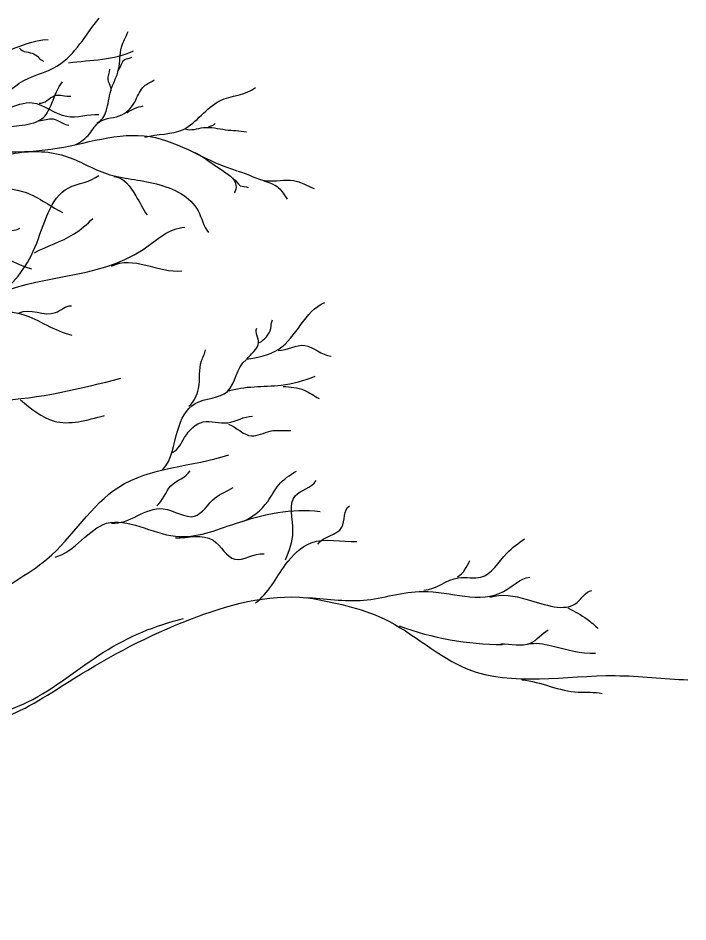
# Model space of a CAD drawing. Header units: millimetres. Extents: x 87938 to 265635, y 330093 to 434310.
# Drawn here: x 175939 to 176871, y 338128 to 339384 of the extents above; entities that cross this region are included whole.
import ezdxf

# ---------------------------------------------------------------- set-up
doc = ezdxf.new("R2010")
doc.units = ezdxf.units.MM

# ---------------------------------------------------------------- blocks, each defined once
blk = doc.blocks.new('A$C61C17CF5')
blk.add_arc((7072.8, 7817), 521.7, 249.7444, 269.895)
for points, start_tangent, end_tangent in [([(5980.1, 8174.4), (6027.5, 8204), (6172.1, 8224.9), (6232, 8270.6), (6298.6, 8301.1), (6370.9, 8383.9)], (0.981258, -0.192699), (0.634306, 0.773082)), ([(5690.1, 8235.5), (5816.8, 8239.6), (5895.7, 8274), (6064.3, 8341.4), (6132.3, 8311.9), (6282.4, 8346.7)], (0.983522, -0.180786), (0.999609, 0.02796)), ([(6367.5, 8202.5), (6382.9, 8222.1), (6390.8, 8257.6), (6404.6, 8294.9), (6409.4, 8333.3), (6420.9, 8360.5)], (0.947822, 0.318799), (0.330616, 0.943765)), ([(6232.3, 8331.5), (6257.5, 8321.5), (6274.3, 8308.5)], (0.539537, -0.841962), (0.887688, -0.460446)), ([(6317.4, 8306.3), (6376.5, 8312.5), (6430.5, 8327)], (0.991174, 0.132565), (0.909054, 0.416678)), ([(6404.1, 8293.4), (6415.6, 8312), (6427.4, 8315.9)], (0.627486, 0.778628), (0.866697, 0.498835)), ([(6391.6, 8257.3), (6386.3, 8276.5), (6389.2, 8295)], (0.179406, 0.983775), (0.068332, 0.997663)), ([(6148.8, 8157.3), (6170.9, 8165.5), (6200.1, 8189.6), (6237, 8197.9), (6273.9, 8211.1), (6288.6, 8236), (6307.1, 8273.2)], (0.988798, 0.149262), (0.624171, 0.781288)), ([(6330.2, 8164.1), (6353.9, 8183), (6371.4, 8203.6), (6410.4, 8215.7), (6434.2, 8241.4), (6448.8, 8265.6), (6466.8, 8276.5)], (0.899024, 0.4379), (0.843707, 0.536804)), ([(6450, 8176.8), (6517.1, 8190.4), (6580.3, 8240.1), (6642.2, 8263.1)], (0.962175, 0.272432), (0.775967, 0.630774)), ([(5266.1, 8002.9), (5523.6, 8107.6), (5610.5, 8221.3), (5768.5, 8206.8), (5904.1, 8121.9), (6097.2, 8035.6), (6252.9, 7948)], (0.916749, 0.399465), (0.952133, -0.305685)), ([(6266.7, 8236), (6292.8, 8248.8), (6321.8, 8248)], (0.988358, -0.152147), (0.99719, 0.074913)), ([(6167.4, 8218.4), (6254.3, 8236.7), (6314.4, 8213.2), (6370.3, 8216.4)], (0.982519, -0.186163), (0.999128, -0.041742)), ([(6418.7, 8219.3), (6447.3, 8231.1)], (0.84422, 0.535996), (0.991185, 0.132484)), ([(5035.1, 7723.8), (5249.5, 7987.9), (5655.1, 8066.2), (5810.6, 8152.9), (6286.9, 8156), (6459.3, 8178), (6610.3, 8118.7)], (0.655567, 0.755137), (0.960341, -0.27883)), ([(6266, 8205.2), (6290.6, 8208.5), (6318.1, 8197.7)], (0.98946, 0.144807), (0.997766, -0.06681)), ([(6560.6, 8195.2), (6572.6, 8200.4)], (0.929618, 0.368525), (0.649379, 0.760465)), ([(6520.3, 8191.3), (6552.3, 8193.6), (6590.4, 8189.9), (6626.5, 8186.4)], (0.933907, -0.357516), (0.986288, -0.165036)), ([(6074.4, 8160.7), (6121.4, 8149.3), (6169.6, 8100), (6237.5, 8082.7), (6307.1, 8046.1)], (0.975307, 0.220854), (0.894973, -0.446121)), ([(6218.9, 8147.9), (6310.6, 8144.5), (6384.4, 8113.2), (6470.5, 8095.7), (6542.8, 8048.7), (6560.8, 8011.3)], (0.98009, 0.198556), (0.658337, -0.752723)), ([(6537, 8150.2), (6582.5, 8120.5), (6608.4, 8093.5), (6605.1, 8080.1)], (0.906944, -0.421251), (-0.683503, -0.729948)), ([(6187.3, 7901.9), (6259.1, 7985.4), (6317.8, 8088.9), (6370.4, 8110.5)], (0.910764, 0.412927), (0.788011, 0.615661)), ([(6396.5, 8108.5), (6434.5, 8074.9), (6454, 8041.7)], (0.999724, -0.023511), (0.557647, -0.830078)), ([(6603.7, 8104.3), (6615.9, 8092.6), (6629.4, 8089.3)], (0.94155, -0.336874), (0.783965, -0.620805)), ([(6612, 8117.7), (6661.7, 8101.2), (6708.3, 8101.7), (6744.2, 8087.6)], (0.976422, -0.21587), (0.919081, -0.39407)), ([(6656.8, 8101.2), (6682.6, 8089.1), (6697.6, 8069.4)], (0.947385, -0.320096), (0.649706, -0.760186)), ([(6258.3, 7976.2), (6326.2, 8008.3), (6359.8, 8035.8)], (0.888343, 0.45918), (0.70417, 0.710031)), ([(5974.5, 7682.1), (6067.9, 7788.8), (6179.6, 7897.7), (6447, 7981.8), (6519.5, 8020.4)], (0.920867, 0.389878), (0.9988, 0.048967)), ([(6156.9, 7971.9), (6190.3, 8011.5), (6233.1, 8019)], (0.912267, 0.409597), (0.853628, 0.520883)), ([(6392.4, 7952.8), (6514.6, 7944.4)], (0.87679, 0.480873), (0.995673, 0.092928)), ([(6231.6, 7871.6), (6294.9, 7872.1), (6322.5, 7883.6)], (0.888079, 0.459691), (0.994205, -0.107502)), ([(6627, 7790.9), (6682.7, 7808.4), (6763, 7889.8)], (0.982042, 0.188663), (0.922894, 0.385054)), ([(5888.6, 7669.8), (5946.7, 7785.6), (6021.3, 7852.2), (6085.8, 7861.4), (6238.2, 7869), (6323, 7833)], (0.274769, 0.96151), (0.975885, -0.218286)), ([(6649.2, 7820), (6668.8, 7844.5), (6672.2, 7859.8)], (0.872767, 0.488137), (0.526041, 0.850459)), ([(6627.1, 7790.4), (6647.8, 7819.9), (6644.7, 7845.2)], (0.520268, 0.854003), (0.420739, 0.907182)), ([(6526.6, 7709.4), (6543.5, 7740.2), (6548.7, 7788.4), (6555.8, 7807.5)], (0.770822, 0.637051), (0.197465, 0.98031)), ([(6682, 7806.4), (6727.9, 7815.2), (6773.8, 7796.5)], (0.999894, 0.014548), (0.997385, -0.072271)), ([(6480.6, 7599.1), (6507.3, 7667.9), (6537.4, 7714), (6593.6, 7735.2), (6626.3, 7790)], (0.715667, 0.698442), (0.80809, 0.589059)), ([(6594, 7735.6), (6687, 7746.1), (6746.3, 7761.7)], (0.94939, 0.314099), (0.923413, 0.383808)), ([(4916.9, 6231.6), (5046.3, 6569.5), (5400.8, 6834.2), (5724.9, 7268.7), (6068.4, 7716.8), (6193.1, 7719.8), (6408.7, 7757.9)], (0.44236, 0.896838), (0.9714, 0.237451)), ([(6690.3, 7743.8), (6727.2, 7737.2), (6752.8, 7722.6)], (0.997231, -0.074363), (0.863935, -0.503603)), ([(6498.2, 7629.1), (6519.1, 7654.9), (6551.4, 7682.2), (6594.4, 7680.7), (6637.1, 7691.9)], (0.922673, 0.385583), (0.999787, -0.020623)), ([(6595.7, 7678.3), (6635.4, 7657.7), (6668.1, 7666.2), (6703.6, 7667.1)], (0.936062, -0.351835), (0.998851, 0.047921)), ([(5955, 7157.7), (6061.4, 7214.3), (6130, 7312.4), (6174, 7367.5), (6280, 7443.8), (6404.7, 7568.9), (6596.3, 7624.7)], (0.999989, 0.004646), (0.954421, 0.298462)), ([(6470.7, 7536.5), (6495.5, 7571.1), (6528.8, 7597.4)], (0.808662, 0.588273), (0.513902, 0.857849)), ([(6619, 7508.9), (6663.6, 7544.1), (6682.8, 7572.9), (6713.4, 7596.4)], (0.93779, 0.347202), (0.867443, 0.497536)), ([(6694.5, 7442.7), (6707.5, 7491.3), (6711.6, 7553.8), (6747.9, 7580.2)], (0.377973, 0.925817), (0.533745, 0.845646)), ([(6392, 7506.1), (6482.2, 7531.1), (6536.5, 7518.2), (6572.6, 7550.3), (6603.4, 7568.1)], (0.995727, -0.092346), (0.839218, 0.543795)), ([(6294.2, 7447), (6383.6, 7505.9), (6503.3, 7483.4), (6607.8, 7505.8), (6754.8, 7526.4)], (0.963154, 0.268952), (0.99211, -0.125372)), ([(6750.6, 7469.6), (6792.4, 7499), (6805.8, 7536.2)], (0.52207, 0.852903), (0.865474, 0.500955)), ([(6503.3, 7480.6), (6568.7, 7476.5), (6606.5, 7443.4), (6657.3, 7453.1)], (0.999741, -0.022747), (0.992208, -0.124596)), ([(6642.4, 7367.7), (6694.7, 7434.2), (6739.2, 7472.2), (6818.6, 7474.1)], (0.810479, 0.585767), (0.999696, 0.024645)), ([(6935.1, 7389.6), (6995.4, 7411.4), (7034.2, 7412.3), (7079.3, 7454.1), (7110.1, 7478.8)], (0.998824, 0.04848), (0.832764, 0.553629)), ([(6993.6, 7413.2), (7015.1, 7441.4)], (0.886062, 0.463566), (0.448442, 0.893812)), ([(6729, 7376.9), (6830.3, 7372.3), (6933.3, 7387.7), (7073.5, 7387.5), (7119.1, 7412.6)], (0.999509, -0.031328), (0.989609, 0.143786)), ([(5620.9, 7034.9), (5945, 7140.9), (6201.7, 7167.6), (6326.5, 7236), (6528.2, 7338.9), (6731.5, 7376.6)], (0.987815, 0.155633), (0.994971, -0.100168)), ([(7049.8, 7377.7), (7114.6, 7373.8), (7201.3, 7368.5), (7226.7, 7389.4)], (0.956663, 0.291198), (0.972365, 0.233467)), ([(6733.6, 7376.7), (6865.8, 7340), (7011.6, 7252.6), (7267.6, 7241.3), (7393.9, 7234)], (0.98217, -0.187993), (0.999222, -0.039434)), ([(5632.5, 7058.4), (5742.5, 7088.8), (5884, 7142.9), (5985.1, 7156.9), (6130.1, 7162.8), (6246.8, 7195.6), (6378.4, 7281.9), (6517.5, 7340.6)], (0.999596, -0.028416), (0.972827, 0.231532)), ([(7068.6, 7296.6), (7120.2, 7297.8), (7151.1, 7320.7)], (0.999243, 0.038911), (0.878249, 0.478203)), ([(7114.8, 7295.8), (7157.3, 7293.2), (7233.3, 7280.3)], (0.968434, 0.249272), (0.998715, 0.050685)), ([(7105.4, 7233.9), (7203.3, 7212.4), (7244.8, 7210.2)], (0.995913, -0.090315), (0.968851, -0.247644))]:
    blk.add_spline(points, degree=3, dxfattribs=dict(start_tangent=start_tangent, end_tangent=end_tangent))
at = {"start_tangent": (0.655208, 0.755449)}
blk.add_spline([(6234.2, 7720.3), (6292.3, 7683.6), (6379.8, 7693.4)], degree=3, dxfattribs=at)
at = {"end_tangent": (0.968576, 0.248717)}
blk.add_spline([(7185.1, 7358.9), (7218.7, 7339.4), (7237.6, 7323.3)], degree=3, dxfattribs=at)

msp = doc.modelspace()

# ---------------------------------------------------------------- block references
at = {"xscale": 0.8, "yscale": 0.8, "zscale": 0.8}
msp.add_blockref('A$C61C17CF5', (170955.6, 332677.3), dxfattribs=at)

doc.saveas('drawing.dxf')
